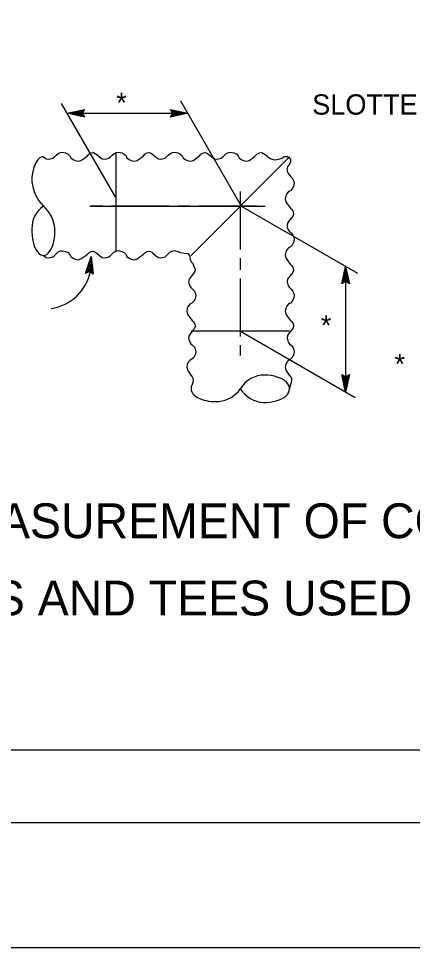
# Model space of a CAD drawing. Extents: x -894 to 866, y -472 to 714.
# Drawn here: x -681 to -545, y -472.4 to -152.1 of the extents above; entities that cross this region are included whole.
import ezdxf

# ---------------------------------------------------------------- set-up
doc = ezdxf.new("R2010")
doc.units = 0
for name, color, linetype in [('56 Stage 3 Anno', 7, 'Continuous'), ('57 Undefined', 7, 'Continuous'), ('60 Nongeo Data', 7, 'Continuous'), ('border_PLOTTING-ELEMENTS', 7, 'Continuous'), ('border_rw_22x34_Cut_Lines', 7, 'Continuous'), ('border_SHEET', 7, 'Continuous')]:
    doc.layers.add(name, color=color, linetype=linetype)

msp = doc.modelspace()

# ---------------------------------------------------------------- linework, layer by layer
at = {"layer": '56 Stage 3 Anno'}
for p, q in [((-647.45, -213.81), (-666.15, -181.42)), ((-604.31, -216.45), (-625.01, -180.59)), ((-664.2, -184.8), (-658.2, -183.47)), ((-664.2, -184.8), (-622.58, -184.8)), ((-658.2, -186.14), (-664.2, -184.8)), ((-664.2, -184.8), (-664.2, -184.8)), ((-658.42, -185.78), (-662.82, -184.8)), ((-662.81, -184.79), (-658.44, -183.83)), ((-661.44, -184.8), (-658.61, -184.17)), ((-658.65, -185.42), (-661.44, -184.8)), ((-660.06, -184.8), (-658.85, -184.53)), ((-658.83, -185.07), (-660.06, -184.8)), ((-658.2, -183.47), (-659, -184.8)), ((-659, -184.8), (-658.2, -186.14)), ((-658.2, -183.47), (-658.2, -183.47)), ((-627.78, -184.8), (-628.58, -183.46)), ((-628.58, -183.46), (-628.58, -183.46)), ((-628.58, -183.46), (-622.58, -184.8)), ((-622.58, -184.8), (-628.58, -186.13)), ((-628.58, -186.13), (-627.78, -184.8)), ((-628.36, -183.81), (-623.96, -184.8)), ((-623.97, -184.8), (-628.35, -185.77)), ((-625.34, -184.79), (-628.17, -185.42)), ((-628.13, -184.17), (-625.34, -184.79)), ((-627.96, -184.52), (-626.73, -184.79)), ((-626.73, -184.79), (-627.93, -185.06)), ((-622.58, -184.8), (-622.58, -184.8)), ((-658.2, -186.14), (-658.2, -186.14)), ((-628.58, -186.13), (-628.58, -186.13)), ((-656.45, -216.81), (-595.88, -216.81)), ((-603.96, -216.93), (-564.04, -239.97)), ((-657.92, -240.05), (-656, -234.21)), ((-657.55, -239.87), (-656.14, -235.59)), ((-657.17, -239.67), (-656.27, -236.96)), ((-656.27, -236.96), (-655.93, -239.83)), ((-656.13, -235.6), (-655.6, -240.04)), ((-656, -234.21), (-656, -234.21)), ((-656, -234.21), (-655.26, -240.31)), ((-656.51, -239.39), (-657.92, -240.05)), ((-657.92, -240.05), (-657.92, -240.05)), ((-656.8, -239.53), (-656.41, -238.34)), ((-655.26, -240.31), (-656.51, -239.39)), ((-656.41, -238.34), (-656.26, -239.56)), ((-569.44, -243.63), (-568.1, -237.63)), ((-569.08, -243.41), (-568.1, -239.01)), ((-568.1, -237.63), (-568.1, -280.93)), ((-568.1, -237.63), (-568.1, -237.63)), ((-568.1, -237.63), (-566.77, -243.63)), ((-568.09, -239.02), (-567.13, -243.39)), ((-655.26, -240.31), (-655.26, -240.31)), ((-568.1, -242.83), (-569.44, -243.63)), ((-568.72, -243.18), (-568.1, -240.39)), ((-568.38, -243), (-568.1, -241.77)), ((-568.1, -240.39), (-567.47, -243.22)), ((-568.1, -241.77), (-567.83, -242.98)), ((-566.77, -243.63), (-568.1, -242.83)), ((-569.44, -243.63), (-569.44, -243.63)), ((-566.77, -243.63), (-566.77, -243.63)), ((-604.41, -259.96), (-564.76, -282.86)), ((-568.1, -280.93), (-569.43, -274.93)), ((-569.43, -274.93), (-569.43, -274.93)), ((-569.43, -274.93), (-568.1, -275.73)), ((-568.1, -279.54), (-569.07, -275.17)), ((-568.1, -278.17), (-568.72, -275.34)), ((-568.1, -275.73), (-566.76, -274.93)), ((-566.76, -274.93), (-568.1, -280.93)), ((-567.11, -275.15), (-568.1, -279.55)), ((-567.47, -275.38), (-568.1, -278.17)), ((-566.76, -274.93), (-566.76, -274.93)), ((-568.09, -276.79), (-568.36, -275.58)), ((-567.82, -275.56), (-568.09, -276.79)), ((-568.1, -280.93), (-568.1, -280.93))]:
    msp.add_line(p, q, dxfattribs=at)
for points in [[(-604.45, -211.81), (-604.45, -231.81)], [(-651.88, -216.81), (-655.88, -216.81)], [(-628.88, -216.81), (-648.88, -216.81)], [(-621.88, -216.81), (-625.88, -216.81)], [(-598.88, -216.81), (-618.88, -216.81)], [(-604.45, -234.81), (-604.45, -238.81)], [(-604.45, -241.81), (-604.45, -261.81)], [(-604.45, -264.81), (-604.45, -268.37)]]:
    msp.add_lwpolyline(points, dxfattribs=at)
msp.add_arc((-672.07, -236.11), 16.18, 278.3705, 348.723, dxfattribs=at)
at = {"layer": '60 Nongeo Data'}
for p, q in [((-647.45, -198.26), (-647.45, -232.26)), ((-621.45, -233.81), (-587.45, -199.81)), ((-621.45, -259.81), (-587.45, -259.81))]:
    msp.add_line(p, q, dxfattribs=at)
for points in [[(-672.45, -199.81), (-671.47, -200.51), (-670.62, -200.68), (-670.08, -200.56), (-669.18, -200.28), (-668.64, -199.85), (-668.07, -199.29), (-667.39, -198.63), (-666.51, -198.29), (-665.85, -198.18), (-664.78, -198.44), (-663.92, -198.86), (-663.27, -199.51), (-662.96, -200.17), (-662.22, -200.76), (-661.48, -201.1), (-660.49, -201.3), (-659.47, -201.05), (-658.82, -200.59), (-657.82, -199.88), (-657.25, -199.43), (-656.8, -198.89), (-655.95, -198.49), (-655.18, -198.38), (-654.53, -198.64), (-654.02, -199.03), (-653.08, -199.81)], [(-653.08, -199.81), (-652.11, -200.5), (-651.25, -200.67), (-650.71, -200.56), (-649.81, -200.27), (-649.27, -199.85), (-648.7, -199.28), (-648.02, -198.63), (-647.14, -198.29), (-646.48, -198.17), (-645.41, -198.43), (-644.55, -198.86), (-643.9, -199.51), (-643.59, -200.16), (-642.85, -200.76), (-642.11, -201.1), (-641.12, -201.3), (-640.1, -201.04), (-639.45, -200.59), (-638.45, -199.88), (-637.88, -199.42), (-637.43, -198.88), (-636.58, -198.49), (-635.81, -198.37), (-635.16, -198.63), (-634.65, -199.03), (-633.71, -199.8)], [(-633.71, -199.8), (-632.74, -200.5), (-631.88, -200.67), (-631.34, -200.55), (-630.44, -200.27), (-629.9, -199.84), (-629.33, -199.28), (-628.65, -198.62), (-627.77, -198.28), (-627.12, -198.17), (-626.04, -198.42), (-625.19, -198.85), (-624.53, -199.5), (-624.22, -200.16), (-623.48, -200.75), (-622.74, -201.09), (-621.75, -201.29), (-620.73, -201.04), (-620.08, -200.58), (-619.08, -199.87), (-618.51, -199.42), (-618.06, -198.88), (-617.21, -198.48), (-616.44, -198.37), (-615.8, -198.63), (-615.28, -199.02), (-614.34, -199.8)], [(-614.34, -199.8), (-613.37, -200.49), (-612.51, -200.66), (-611.98, -200.55), (-611.07, -200.26), (-610.53, -199.84), (-609.96, -199.27), (-609.28, -198.62), (-608.4, -198.28), (-607.75, -198.16), (-606.67, -198.42), (-605.82, -198.84), (-605.16, -199.5), (-604.85, -200.15), (-604.11, -200.75), (-603.37, -201.09), (-602.38, -201.29), (-601.36, -201.03), (-600.71, -200.58), (-599.71, -199.87), (-599.15, -199.41), (-598.69, -198.87), (-597.84, -198.48), (-597.07, -198.36), (-596.43, -198.62), (-595.91, -199.02), (-594.97, -199.79)], [(-594.97, -199.79), (-594.14, -200.41), (-592.79, -200.83), (-591.81, -200.77), (-590.77, -200.54), (-589.89, -200.13), (-589.33, -199.7), (-588.15, -199.66), (-587.14, -200.5), (-587.07, -201.24), (-587.23, -201.76), (-587.47, -202.33)], [(-587.47, -202.33), (-588.17, -203.31), (-588.34, -204.16), (-588.22, -204.7), (-587.94, -205.61), (-587.51, -206.15), (-586.95, -206.71), (-586.29, -207.4), (-585.95, -208.28), (-585.84, -208.93), (-586.1, -210.01), (-586.52, -210.86), (-587.17, -211.51), (-587.83, -211.82), (-588.42, -212.56), (-588.76, -213.3), (-588.96, -214.29), (-588.71, -215.31), (-588.25, -215.97), (-587.54, -216.96), (-587.09, -217.53), (-586.55, -217.98), (-586.15, -218.83), (-586.04, -219.6), (-586.3, -220.25), (-586.69, -220.76), (-587.47, -221.7)], [(-587.47, -221.7), (-588.16, -222.68), (-588.33, -223.53), (-588.22, -224.07), (-587.94, -224.98), (-587.51, -225.52), (-586.94, -226.08), (-586.29, -226.77), (-585.95, -227.65), (-585.83, -228.3), (-586.09, -229.38), (-586.52, -230.23), (-587.17, -230.88), (-587.82, -231.19), (-588.42, -231.93), (-588.76, -232.67), (-588.96, -233.66), (-588.7, -234.68), (-588.25, -235.34), (-587.54, -236.33), (-587.08, -236.9), (-586.54, -237.35), (-586.15, -238.2), (-586.03, -238.97), (-586.29, -239.62), (-586.69, -240.13), (-587.46, -241.07)], [(-672.45, -233.81), (-671.47, -234.51), (-670.62, -234.68), (-670.08, -234.56), (-669.18, -234.28), (-668.64, -233.85), (-668.07, -233.29), (-667.39, -232.63), (-666.51, -232.29), (-665.85, -232.18), (-664.78, -232.44), (-663.92, -232.86), (-663.27, -233.51), (-662.96, -234.17), (-662.22, -234.76), (-661.48, -235.1), (-660.49, -235.3), (-659.47, -235.05), (-658.82, -234.59), (-657.82, -233.88), (-657.25, -233.43), (-656.8, -232.89), (-655.95, -232.49), (-655.18, -232.38), (-654.53, -232.64), (-654.02, -233.03), (-653.08, -233.81)], [(-653.08, -233.81), (-652.11, -234.5), (-651.25, -234.67), (-650.71, -234.56), (-649.81, -234.27), (-649.27, -233.85), (-648.7, -233.28), (-648.02, -232.63), (-647.14, -232.29), (-646.48, -232.17), (-645.41, -232.43), (-644.55, -232.86), (-643.9, -233.51), (-643.59, -234.16), (-642.85, -234.76), (-642.11, -235.1), (-641.12, -235.3), (-640.1, -235.04), (-639.45, -234.59), (-638.45, -233.88), (-637.88, -233.42), (-637.43, -232.88), (-636.58, -232.49), (-635.81, -232.37), (-635.16, -232.63), (-634.65, -233.03), (-633.71, -233.8)], [(-633.71, -233.8), (-632.74, -234.5), (-631.88, -234.67), (-631.34, -234.55), (-630.44, -234.27), (-629.9, -233.84), (-629.33, -233.28), (-628.65, -232.62), (-627.77, -232.28), (-627.12, -232.17), (-626.04, -232.42), (-625.31, -232.79)], [(-620.15, -238.2), (-620.75, -236.71), (-621.28, -236.18), (-621.68, -235.19), (-621.73, -234.06), (-622.37, -233.25), (-623.72, -233.13), (-625.04, -232.98), (-625.31, -232.79)], [(-620.16, -238.19), (-620.15, -238.2), (-620.03, -238.97), (-620.29, -239.62), (-620.69, -240.13), (-621.46, -241.07)], [(-621.46, -241.07), (-622.16, -242.05), (-622.33, -242.9), (-622.21, -243.44), (-621.93, -244.35), (-621.5, -244.89), (-620.94, -245.45), (-620.28, -246.14), (-619.94, -247.02), (-619.83, -247.67), (-620.08, -248.75), (-620.51, -249.6), (-621.16, -250.25), (-621.82, -250.56), (-622.41, -251.3), (-622.75, -252.04), (-622.95, -253.03), (-622.7, -254.05), (-622.24, -254.71), (-621.53, -255.7), (-621.08, -256.27), (-620.54, -256.72), (-620.14, -257.57), (-620.03, -258.34), (-620.29, -258.99), (-620.68, -259.5), (-621.46, -260.44)], [(-587.46, -241.07), (-588.16, -242.05), (-588.33, -242.9), (-588.21, -243.44), (-587.93, -244.35), (-587.5, -244.89), (-586.94, -245.45), (-586.28, -246.14), (-585.94, -247.02), (-585.83, -247.67), (-586.08, -248.75), (-586.51, -249.6), (-587.16, -250.25), (-587.82, -250.56), (-588.41, -251.3), (-588.75, -252.04), (-588.95, -253.03), (-588.7, -254.05), (-588.24, -254.71), (-587.53, -255.7), (-587.08, -256.27), (-586.54, -256.72), (-586.14, -257.57), (-586.03, -258.34), (-586.29, -258.99), (-586.68, -259.5), (-587.46, -260.44)], [(-621.46, -260.44), (-622.15, -261.42), (-622.32, -262.27), (-622.21, -262.81), (-621.92, -263.72), (-621.5, -264.26), (-620.93, -264.82), (-620.28, -265.5), (-619.94, -266.38), (-619.82, -267.04), (-620.08, -268.12), (-620.51, -268.97), (-621.16, -269.62), (-621.81, -269.93), (-622.41, -270.67), (-622.75, -271.41), (-622.95, -272.4), (-622.69, -273.42), (-622.24, -274.08), (-621.53, -275.07), (-621.07, -275.64), (-620.79, -276.15), (-620.75, -276.79), (-620.85, -277.58), (-621.13, -278.32), (-621.38, -279.13), (-621.45, -279.81)], [(-587.46, -260.44), (-588.15, -261.42), (-588.32, -262.27), (-588.21, -262.81), (-587.92, -263.72), (-587.5, -264.26), (-586.93, -264.82), (-586.28, -265.5), (-585.94, -266.38), (-585.82, -267.04), (-586.08, -268.12), (-586.51, -268.97), (-587.16, -269.62), (-587.81, -269.93), (-588.41, -270.67), (-588.75, -271.41), (-588.95, -272.4), (-588.69, -273.42), (-588.24, -274.08), (-587.53, -275.07), (-587.07, -275.64), (-586.79, -276.15), (-586.75, -276.79), (-586.85, -277.58), (-587.13, -278.32), (-587.38, -279.13), (-587.45, -279.81)]]:
    msp.add_lwpolyline(points, dxfattribs=at)
for centre, radius, start, end in [((-661.86, -206.65), 14.68, 186.4972, 223.809), ((-667.28, -224.35), 9.14, 124.4476, 181.6094), ((-680.51, -225.84), 12.11, 7.0322, 48.2566), ((-596.17, -284.74), 9.64, 88.6701, 149.2027), ((-613.02, -273.77), 10.49, 276.7429, 324.8156), ((-595.89, -274.39), 10.13, 212.3762, 267.0252)]:
    msp.add_arc(centre, radius, start, end, dxfattribs=at)
for centre, major_axis, ratio, start_param, end_param in [((-672.45, -208.31), (0, -8.5), 0.469566, 3.141593, 4.758452), ((-672.45, -225.31), (0, -8.5), 0.468169, 4.629062, 7.96598), ((-595.95, -279.81), (8.5, 0), 0.552855, 4.65704, 7.860758), ((-612.95, -279.81), (8.5, 0), 0.519123, 3.141593, 4.849434)]:
    msp.add_ellipse(centre, major_axis=major_axis, ratio=ratio, start_param=start_param, end_param=end_param, dxfattribs=at)
at = {"layer": 'border_PLOTTING-ELEMENTS'}
for points in [[(-894.04, -472.44), (865.96, -472.44), (865.96, 713.56), (-894.04, 713.56)], [(-864.04, 670.56), (835.96, 670.56), (835.96, -429.44), (-864.04, -429.44)]]:
    msp.add_lwpolyline(points, close=True, dxfattribs=at)
at = {"layer": 'border_rw_22x34_Cut_Lines'}
msp.add_lwpolyline([(-864.04, 670.56), (835.96, 670.56), (835.96, -429.44), (-864.04, -429.44)], close=True, dxfattribs=at)
at = {"layer": 'border_SHEET'}
msp.add_line((810.96, -404.44), (-814.04, -404.44), dxfattribs=at)

# ---------------------------------------------------------------- texts
at = {"layer": '57 Undefined'}
for s, height, p in [('*', 7, (-647.29, -184.68)), ('SLOTTED CSP', 7, (-579.63, -185.27)), ('*', 7, (-576.64, -261.43)), ('*', 7, (-551.2, -274.76)), ('MEASUREMENT OF CORRUGATED STEEL', 12, (-711.86, -331.32)), ('PIPE ELBOWS AND TEES USED WITH SLOTTED DRAINS', 12, (-788.55, -357.95))]:
    msp.add_text(s, height=height, dxfattribs=at).set_placement(p)

doc.saveas('drawing.dxf')
